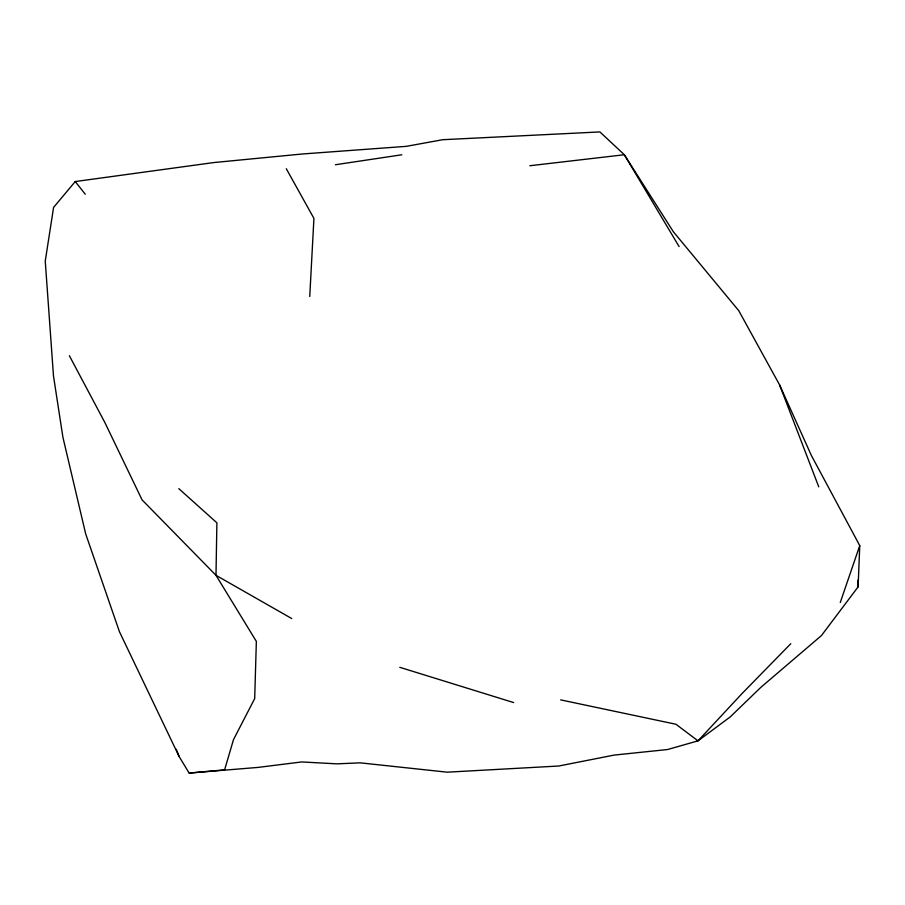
<?xml version="1.0" encoding="UTF-8"?>
<svg xmlns="http://www.w3.org/2000/svg" width="905" height="905" viewBox="0 0 905 905"><rect width="100%" height="100%" fill="white"/><g stroke="black" fill="none" stroke-linecap="round" stroke-linejoin="round"><path stroke-width="1.36" d="M858.11 586.881L859.75 545.613L811.434 455.588L779.59 384.908L738.763 310.687L673.365 231.759L624.337 154.744L599.902 131.926L442.692 139.709L406.277 146.35L302.372 153.986L213.727 162.572L75.228 181.554L53.587 207.392L45.25 261.081L53.486 375.96L62.92 437.296L85.681 533.893L119.46 631.747L179.179 756.637L189.145 773.074L258.038 767.406L301.682 761.942L336.92 763.854L360.19 762.836L447.172 772.18L558.736 766.015L614.156 755.087L667.528 749.532L698.015 740.856L730.267 716.884L760.89 687.302L821.435 635.57L858.11 586.881L858.064 579.958M309.748 296.512L313.922 218.399L286.285 168.715M840.27 602.492L859.75 545.613M790.778 643.715L742.055 693.535L698.015 740.856L675.922 724.249L560.67 699.882M335.393 164.744L401.854 154.778M529.821 165.739L624.337 154.744L679.101 246.567M189.145 773.074L224.587 769.85L233.501 739.611L254.69 698.592L256.353 641.396L215.99 575.32L142.062 499.865L104.833 422.454L69.357 355.71M399.795 667.313L513.655 702.574M291.749 618.545L215.99 575.32L216.895 522.819L178.794 488.632M75.228 181.554L85.274 194.224M176.294 749.283L179.179 756.637M779.59 384.908L818.765 486.845"/></g></svg>
